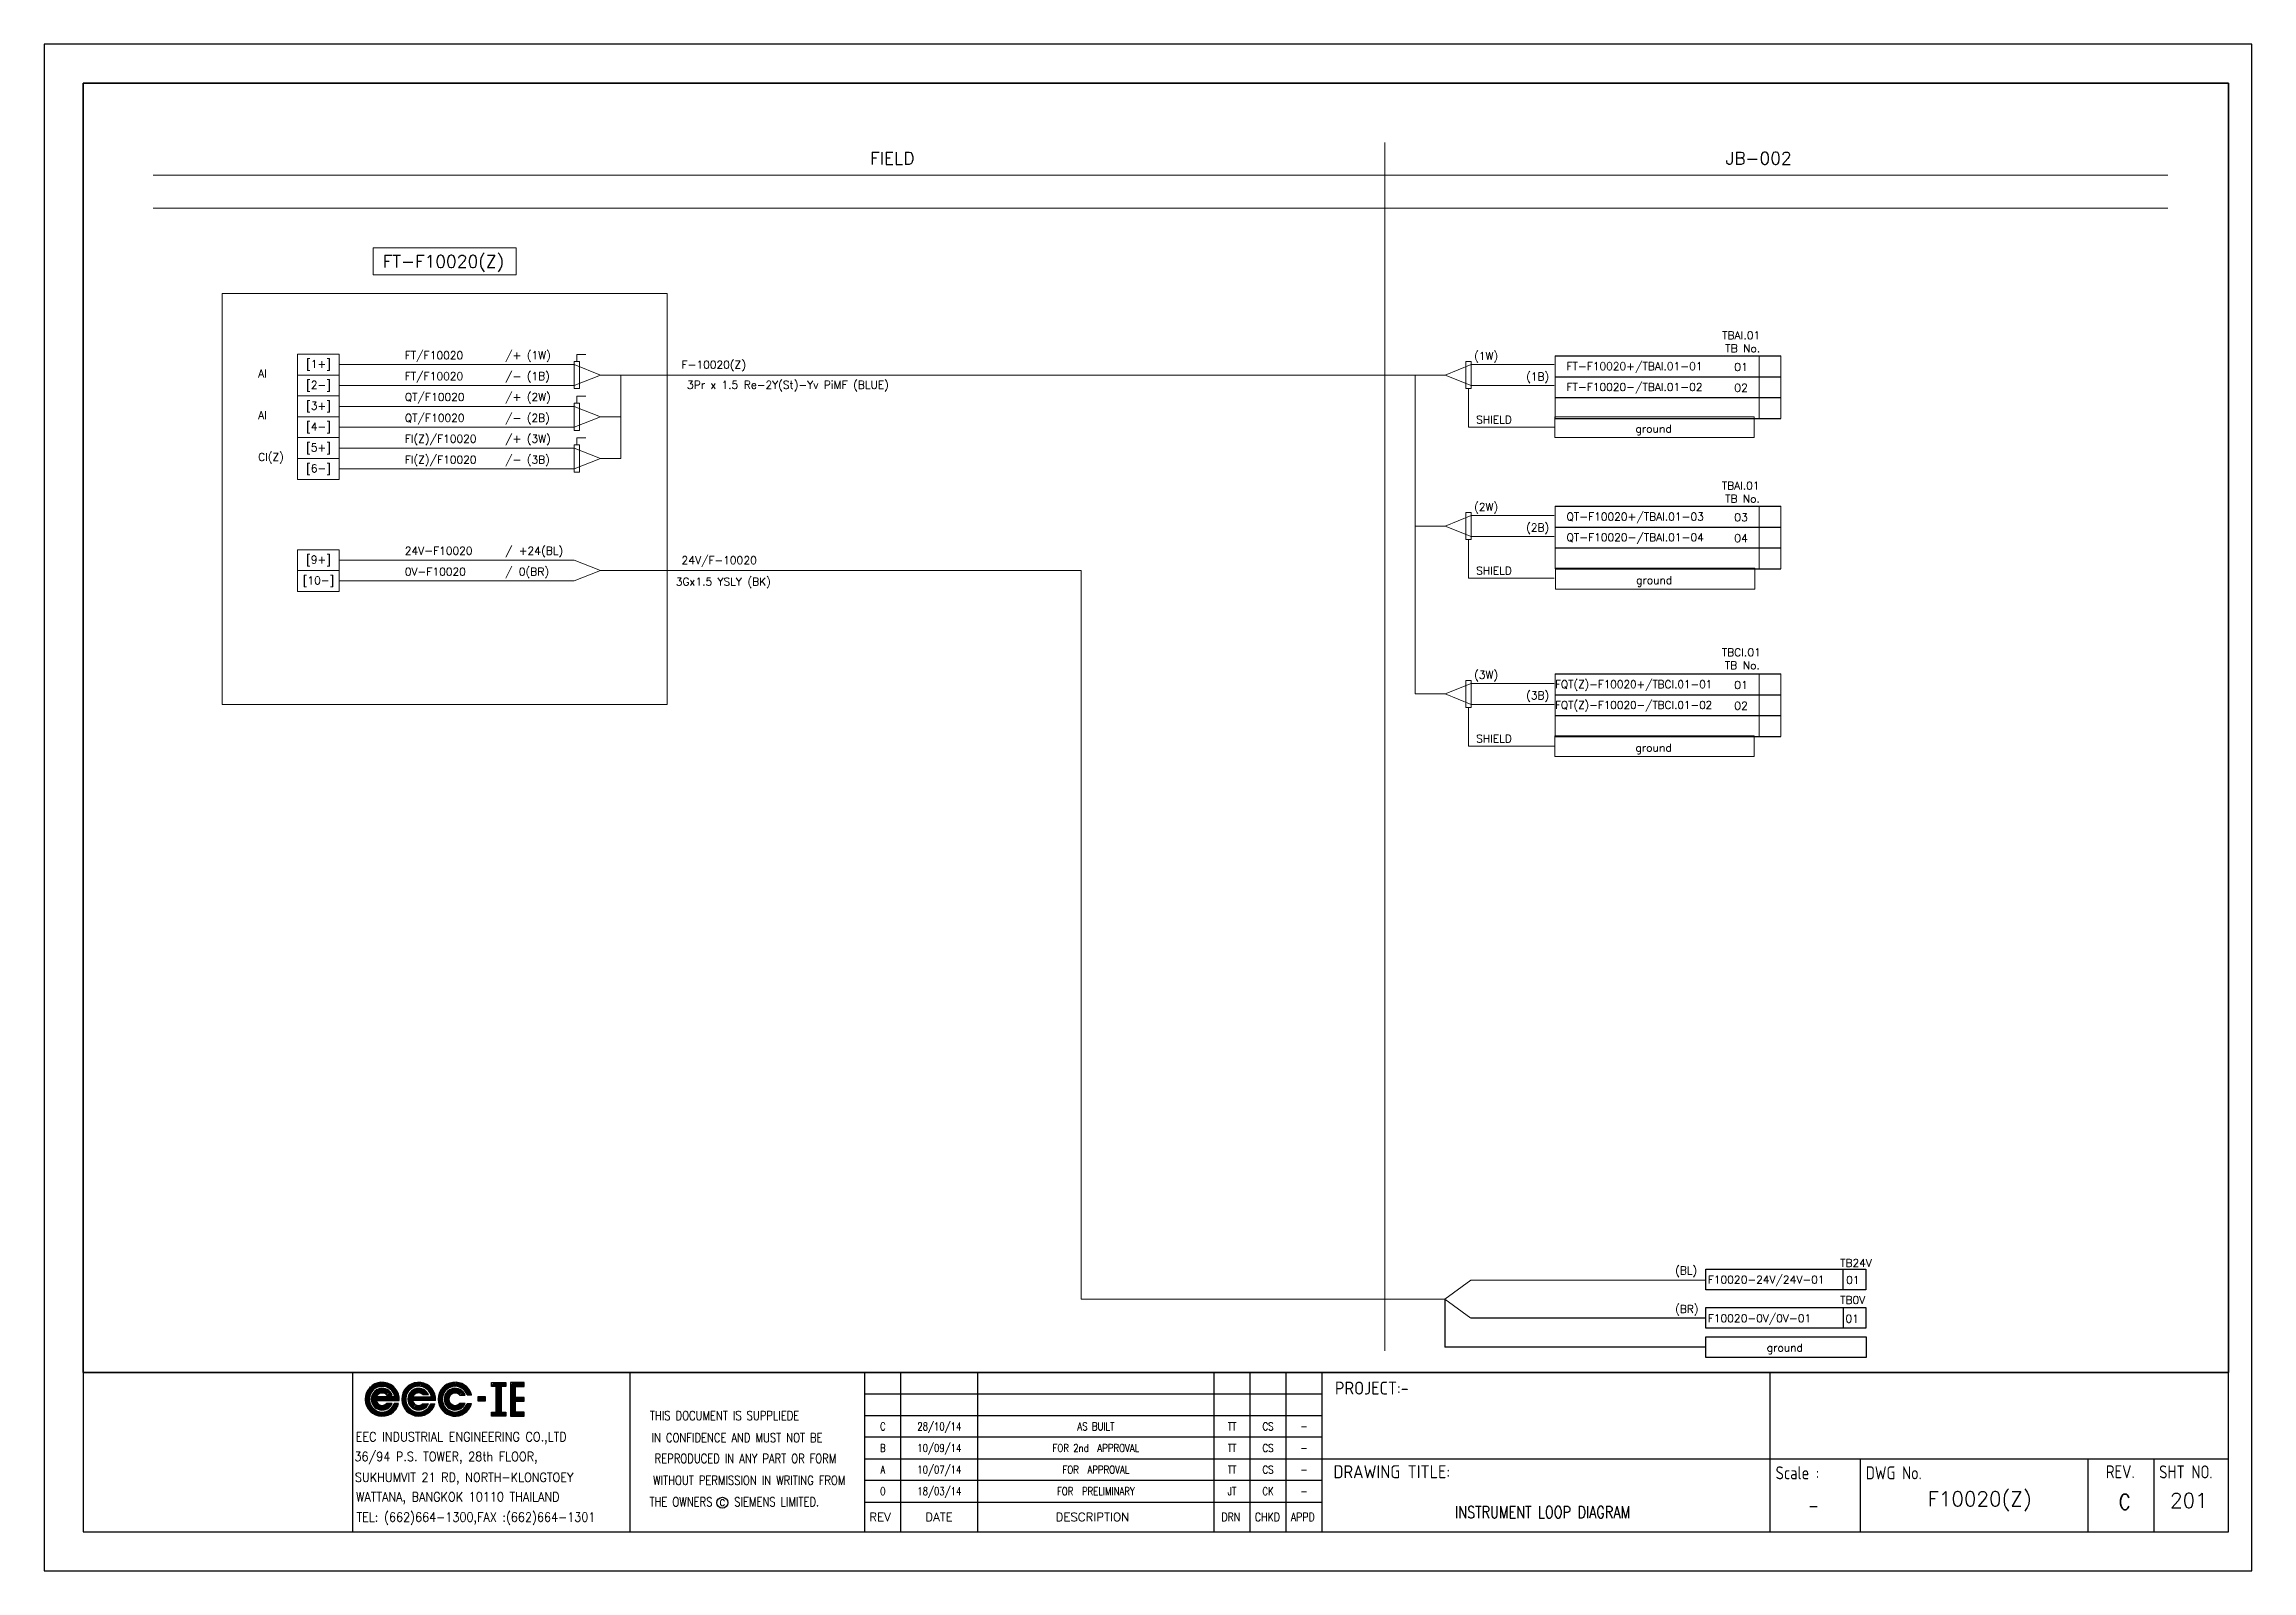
# Model space of a CAD drawing. Header units: millimetres. Extents: x -14942 to 24072, y -50285 to 2207.
# Drawn here: x 531.7 to 954.7, y -3573.9 to -3281.4 of the extents above; entities that cross this region are included whole.
import ezdxf
from ezdxf.enums import TextEntityAlignment as Align

# ---------------------------------------------------------------- set-up
doc = ezdxf.new("R2010")
doc.units = ezdxf.units.MM
doc.header["$MEASUREMENT"] = 0
doc.layers.get('0').update_dxf_attribs({"linetype": 'CONTINUOUS'})
for name, color, linetype in [('52049_PAPER A4$0$Frame_A1', 253, 'CONTINUOUS'), ('BORDER', 3, 'CONTINUOUS'), ('INSTRU', 4, 'CONTINUOUS'), ('INSTRUMENT', 1, 'CONTINUOUS'), ('LINE', 3, 'CONTINUOUS'), ('TEXT', 2, 'CONTINUOUS')]:
    doc.layers.add(name, color=color, linetype=linetype)
doc.styles.add('52049_PAPER A4$0$ISO Proportional', font='isocp.shx')
doc.styles.add('52049_PAPER A4$0$ROMANS', font='isocp.shx')
doc.styles.add('52049_PAPER A4$0$Romans-title', font='romans.shx')
doc.styles.add('ROMANS', font='romans')

# ---------------------------------------------------------------- blocks, each defined once
blk = doc.blocks.new('52049_PAPER A4$0$eec-ie')
at = {"layer": '52049_PAPER A4$0$Frame_A1', "color": 0, "lineweight": -3}
for p, q in [((0, 0), (0.87, 0.87)), ((0, -0.08), (0.3, 0.22)), ((0, -0.16), (0.26, 0.1)), ((0, -0.23), (0.24, 0)), ((0.01, 0.09), (0.78, 0.86)), ((0.04, 0.2), (0.68, 0.83)), ((0.09, 0.32), (0.55, 0.78)), ((0.26, 0.57), (0.3, 0.62)), ((0.34, -0.12), (1, 0.53)), ((0.35, -0.04), (0.92, 0.53)), ((0.35, -0.19), (1.07, 0.52)), ((0.36, 0.05), (0.82, 0.51)), ((0.37, -0.26), (0.66, 0.04)), ((0.39, -0.32), (0.74, 0.04)), ((0.4, 0.17), (0.7, 0.47)), ((0.41, -0.37), (0.82, 0.04)), ((1.69, 0.04), (0.64, 0.04)), ((0.65, 0.57), (0.96, 0.88)), ((0.68, -0.17), (0.9, 0.04)), ((0.76, -0.17), (0.98, 0.04)), ((0.77, 0.62), (1.03, 0.88)), ((0.84, -0.17), (1.05, 0.04)), ((0.87, 0.64), (1.1, 0.87)), ((0.87, 0.25), (1.13, 0.51)), ((0.92, -0.17), (1.13, 0.04)), ((0.95, 0.64), (1.17, 0.86)), ((0.96, 0.26), (1.19, 0.49)), ((1, -0.17), (1.21, 0.04)), ((1.03, 0.64), (1.23, 0.84)), ((1.03, 0.25), (1.24, 0.46)), ((1.07, -0.17), (1.29, 0.04)), ((1.09, 0.24), (1.29, 0.44)), ((1.1, 0.63), (1.29, 0.82)), ((1.15, 0.21), (1.34, 0.4)), ((1.15, -0.17), (1.37, 0.04)), ((1.16, 0.62), (1.35, 0.8)), ((1.19, 0.18), (1.38, 0.37)), ((1.22, 0.6), (1.4, 0.78)), ((1.22, 0.15), (1.54, 0.15)), ((1.23, -0.17), (1.44, 0.04)), ((1.25, 0.15), (1.42, 0.33)), ((1.28, 0.57), (1.45, 0.75)), ((1.31, -0.17), (1.52, 0.04)), ((1.32, 0.15), (1.46, 0.29)), ((1.33, 0.55), (1.5, 0.72)), ((1.38, 0.52), (1.54, 0.69)), ((1.39, -0.17), (1.6, 0.04)), ((1.4, 0.15), (1.49, 0.24)), ((1.42, 0.49), (1.59, 0.65)), ((1.46, 0.45), (1.63, 0.62)), ((1.46, -0.17), (1.68, 0.04)), ((1.48, 0.15), (1.52, 0.19)), ((1.5, 0.41), (1.67, 0.58)), ((1.54, 0.37), (1.71, 0.54)), ((1.54, -0.17), (1.9, 0.18)), ((1.57, 0.33), (1.74, 0.49)), ((1.6, 0.28), (1.77, 0.45)), ((1.62, -0.17), (1.91, 0.12)), ((1.63, 0.23), (1.8, 0.4)), ((1.65, 0.17), (1.83, 0.35)), ((1.67, 0.11), (1.86, 0.3)), ((1.69, 0.05), (1.88, 0.24)), ((1.7, -0.17), (1.93, 0.06)), ((2.09, -0.09), (2.37, 0.19)), ((2.1, -0.01), (2.51, 0.41)), ((2.1, -0.17), (2.34, 0.08)), ((2.11, 0.08), (2.88, 0.86)), ((2.13, 0.18), (2.78, 0.83)), ((2.18, 0.31), (2.65, 0.78)), ((2.31, 0.52), (2.45, 0.65)), ((2.44, -0.05), (3.02, 0.52)), ((2.44, -0.13), (3.1, 0.52)), ((2.45, -0.2), (2.78, 0.13)), ((2.46, 0.04), (2.93, 0.51)), ((2.46, -0.26), (2.76, 0.04)), ((2.48, -0.32), (2.84, 0.04)), ((2.49, 0.15), (2.81, 0.47)), ((2.56, 0.45), (2.97, 0.87)), ((2.72, -0.17), (2.92, 0.04)), ((2.73, 0.04), (3.79, 0.04)), ((2.77, 0.59), (3.06, 0.87)), ((2.79, -0.17), (3, 0.04)), ((2.84, 0.19), (3.17, 0.51)), ((2.87, -0.17), (3.08, 0.04)), ((2.89, 0.63), (3.13, 0.87)), ((2.95, -0.17), (3.15, 0.04)), ((2.98, 0.64), (3.2, 0.86)), ((2.98, 0.26), (3.23, 0.5)), ((3.03, -0.17), (3.23, 0.04)), ((3.06, 0.65), (3.27, 0.85)), ((3.07, 0.26), (3.29, 0.48)), ((3.11, -0.17), (3.31, 0.04)), ((3.14, 0.64), (3.33, 0.83)), ((3.14, 0.25), (3.34, 0.46)), ((3.18, -0.17), (3.39, 0.04)), ((3.2, 0.24), (3.39, 0.43)), ((3.21, 0.63), (3.39, 0.81)), ((3.25, 0.21), (3.44, 0.4)), ((3.26, -0.17), (3.47, 0.04)), ((3.27, 0.62), (3.44, 0.79)), ((3.29, 0.18), (3.48, 0.36)), ((3.62, 0.16), (3.31, 0.16)), ((3.33, 0.6), (3.5, 0.77)), ((3.34, -0.17), (3.54, 0.04)), ((3.36, 0.16), (3.52, 0.32)), ((3.38, 0.57), (3.55, 0.74)), ((3.42, -0.17), (3.62, 0.04)), ((3.43, 0.55), (3.59, 0.71)), ((3.43, 0.16), (3.55, 0.28)), ((3.48, 0.52), (3.64, 0.68)), ((3.5, -0.17), (3.7, 0.04)), ((3.51, 0.16), (3.58, 0.23)), ((3.52, 0.48), (3.68, 0.64)), ((3.57, 0.45), (3.72, 0.61)), ((3.57, -0.17), (3.78, 0.04)), ((3.59, 0.16), (3.61, 0.18)), ((3.6, 0.41), (3.76, 0.57)), ((3.64, 0.37), (3.8, 0.53)), ((3.65, -0.17), (3.99, 0.17)), ((3.67, 0.32), (3.83, 0.48)), ((3.7, 0.27), (3.87, 0.44)), ((3.73, 0.22), (3.9, 0.39)), ((3.73, -0.17), (4, 0.11)), ((3.75, 0.17), (3.92, 0.34)), ((3.77, 0.11), (3.95, 0.28)), ((3.79, 0.05), (3.97, 0.23)), ((3.81, -0.17), (4.02, 0.04)), ((4.18, -0.03), (4.57, 0.36)), ((4.18, -0.11), (4.47, 0.18)), ((4.18, -0.18), (4.43, 0.07)), ((4.19, 0.06), (5, 0.86)), ((4.21, 0.16), (4.9, 0.84)), ((4.25, 0.28), (4.78, 0.8)), ((4.34, 0.45), (4.61, 0.71)), ((4.53, -0.15), (5.2, 0.53)), ((4.53, -0.07), (5.13, 0.53)), ((4.54, 0.02), (5.04, 0.52)), ((4.54, -0.22), (4.86, 0.1)), ((4.57, 0.12), (4.93, 0.49)), ((4.69, 0.48), (5.08, 0.87)), ((4.69, 0.32), (4.73, 0.37)), ((4.88, 0.59), (5.16, 0.88)), ((4.96, 0.2), (5.27, 0.52)), ((4.99, 0.63), (5.24, 0.87)), ((5.08, 0.64), (5.31, 0.86)), ((5.09, 0.25), (5.33, 0.5)), ((5.16, 0.64), (5.37, 0.85)), ((5.17, 0.26), (5.39, 0.48)), ((5.24, 0.64), (5.43, 0.83)), ((5.24, 0.25), (5.44, 0.46)), ((5.3, 0.63), (5.49, 0.82)), ((5.3, 0.23), (5.49, 0.43)), ((5.35, 0.2), (5.54, 0.39)), ((5.37, 0.61), (5.55, 0.79)), ((5.39, 0.17), (5.58, 0.36)), ((5.4, 0.15), (5.72, 0.15)), ((5.42, 0.59), (5.6, 0.77)), ((5.46, 0.15), (5.62, 0.32)), ((5.48, 0.57), (5.65, 0.74)), ((5.53, 0.54), (5.7, 0.71)), ((5.53, 0.15), (5.65, 0.27)), ((5.58, 0.51), (5.74, 0.68)), ((5.61, 0.15), (5.68, 0.23)), ((5.62, 0.47), (5.79, 0.64)), ((5.66, 0.44), (5.83, 0.6)), ((5.69, 0.15), (5.71, 0.18)), ((5.7, 0.4), (5.87, 0.56)), ((5.73, 0.36), (5.9, 0.52)), ((5.77, 0.31), (5.94, 0.48)), ((5.8, 0.26), (5.97, 0.43)), ((5.82, 0.21), (6, 0.38)), ((5.85, 0.15), (6.02, 0.33)), ((6.09, 0.15), (5.85, 0.15)), ((5.92, 0.15), (6.05, 0.28)), ((6, 0.15), (6.07, 0.22)), ((6.08, 0.15), (6.09, 0.16)), ((6.9, 0.04), (6.46, 0.04)), ((6.46, 0.04), (6.46, -0.18)), ((6.46, -0.01), (6.51, 0.04)), ((6.46, -0.09), (6.59, 0.04)), ((6.46, -0.17), (6.66, 0.04)), ((6.52, -0.18), (6.74, 0.04)), ((6.6, -0.18), (6.82, 0.04)), ((6.68, -0.18), (6.9, 0.04)), ((6.9, -0.18), (6.9, 0.04)), ((7.23, 0.68), (7.41, 0.86)), ((7.27, 0.64), (7.49, 0.86)), ((7.35, 0.64), (7.57, 0.86)), ((7.43, 0.64), (7.65, 0.86)), ((7.5, 0.64), (7.72, 0.86)), ((7.51, 0.57), (7.8, 0.86)), ((7.51, 0.49), (7.88, 0.86)), ((7.51, 0.41), (7.96, 0.86)), ((7.51, 0.34), (7.78, 0.61)), ((7.51, 0.26), (7.78, 0.53)), ((7.51, 0.18), (7.78, 0.45)), ((7.51, 0.1), (7.78, 0.38)), ((7.51, 0.02), (7.78, 0.3)), ((7.51, -0.05), (7.78, 0.22)), ((7.51, -0.13), (7.78, 0.14)), ((7.51, -0.21), (7.78, 0.07)), ((7.82, 0.64), (8.04, 0.86)), ((7.89, 0.64), (8.06, 0.81)), ((7.97, 0.64), (8.06, 0.73)), ((8.05, 0.64), (8.06, 0.65)), ((8.33, 0.46), (8.74, 0.86)), ((8.33, 0.54), (8.66, 0.86)), ((8.33, 0.38), (8.82, 0.86)), ((8.33, 0.69), (8.5, 0.86)), ((8.33, 0.62), (8.58, 0.86)), ((8.33, 0.3), (8.61, 0.58)), ((8.33, 0.23), (8.61, 0.5)), ((8.33, 0.15), (8.61, 0.42)), ((8.33, 0.07), (8.61, 0.35)), ((8.33, -0.01), (8.61, 0.27)), ((8.33, -0.09), (8.61, 0.19)), ((8.33, -0.16), (8.61, 0.11)), ((8.33, -0.24), (8.61, 0.03)), ((8.33, -0.4), (8.74, 0.01)), ((8.33, -0.32), (8.66, 0.01)), ((8.33, -0.48), (8.82, 0.01)), ((8.67, 0.64), (8.89, 0.86)), ((8.68, -0.21), (8.9, 0.01)), ((8.75, 0.64), (8.97, 0.86)), ((8.75, -0.21), (8.97, 0.01)), ((8.83, 0.64), (9.05, 0.86)), ((8.83, -0.21), (9.05, 0.01)), ((8.91, 0.64), (9.11, 0.84)), ((8.99, 0.64), (9.11, 0.76)), ((9.06, 0.64), (9.11, 0.69)), ((0.02, -0.3), (0.23, -0.08)), ((0.03, -0.36), (0.23, -0.16)), ((0.05, -0.42), (0.24, -0.23)), ((0.07, -0.47), (0.26, -0.29)), ((0.1, -0.53), (0.27, -0.35)), ((0.12, -0.58), (0.3, -0.4)), ((0.15, -0.63), (0.32, -0.46)), ((0.19, -0.67), (0.35, -0.5)), ((0.22, -0.72), (0.39, -0.55)), ((0.26, -0.76), (0.42, -0.59)), ((0.3, -0.8), (0.46, -0.63)), ((0.34, -0.83), (0.5, -0.67)), ((0.38, -0.87), (0.55, -0.7)), ((0.42, -0.9), (0.59, -0.73)), ((0.44, -0.42), (0.64, -0.22)), ((0.47, -0.47), (0.66, -0.27)), ((0.47, -0.93), (0.65, -0.76)), ((0.5, -0.51), (0.69, -0.32)), ((0.52, -0.96), (0.7, -0.78)), ((0.54, -0.55), (0.73, -0.36)), ((0.58, -0.59), (0.78, -0.39)), ((0.58, -0.98), (0.76, -0.8)), ((0.62, -0.17), (1.94, -0.17)), ((0.63, -0.62), (0.83, -0.42)), ((0.63, -1.01), (0.82, -0.82)), ((0.68, -0.65), (0.89, -0.44)), ((0.69, -1.03), (0.89, -0.83)), ((0.73, -0.67), (0.96, -0.45)), ((0.75, -1.04), (0.96, -0.83)), ((0.79, -0.69), (1.04, -0.44)), ((0.82, -1.05), (1.04, -0.83)), ((0.85, -0.71), (1.19, -0.37)), ((0.89, -1.06), (1.14, -0.81)), ((0.92, -0.72), (1.29, -0.34)), ((0.96, -1.07), (1.25, -0.77)), ((1, -0.72), (1.37, -0.34)), ((1.04, -1.06), (1.76, -0.34)), ((1.09, -0.71), (1.45, -0.34)), ((1.13, -1.05), (1.84, -0.34)), ((1.2, -0.67), (1.53, -0.34)), ((1.54, -0.34), (1.22, -0.34)), ((1.23, -1.03), (1.9, -0.36)), ((1.35, -0.99), (1.86, -0.48)), ((1.53, -0.88), (1.76, -0.66)), ((1.65, -0.38), (1.68, -0.34)), ((1.91, -0.34), (1.66, -0.34)), ((1.78, -0.17), (1.94, -0.01)), ((1.85, -0.17), (1.94, -0.09)), ((1.93, -0.17), (1.94, -0.17)), ((2.1, -0.24), (2.32, -0.02)), ((2.11, -0.3), (2.32, -0.1)), ((2.13, -0.36), (2.32, -0.17)), ((2.15, -0.42), (2.33, -0.24)), ((2.17, -0.48), (2.35, -0.3)), ((2.2, -0.53), (2.37, -0.36)), ((2.22, -0.58), (2.39, -0.42)), ((2.25, -0.63), (2.42, -0.47)), ((2.29, -0.68), (2.45, -0.51)), ((2.32, -0.72), (2.48, -0.56)), ((2.36, -0.76), (2.52, -0.6)), ((2.4, -0.8), (2.56, -0.64)), ((2.44, -0.84), (2.6, -0.68)), ((2.48, -0.87), (2.64, -0.71)), ((2.51, -0.38), (2.71, -0.17)), ((2.53, -0.9), (2.69, -0.74)), ((2.54, -0.43), (2.73, -0.23)), ((2.57, -0.47), (2.76, -0.28)), ((2.58, -0.93), (2.74, -0.77)), ((2.6, -0.51), (2.79, -0.33)), ((2.63, -0.96), (2.8, -0.79)), ((2.64, -0.55), (2.83, -0.37)), ((2.68, -0.98), (2.86, -0.81)), ((2.69, -0.59), (2.87, -0.4)), ((4.02, -0.17), (2.71, -0.17)), ((2.73, -0.62), (2.93, -0.43)), ((2.74, -1.01), (2.92, -0.82)), ((2.78, -0.65), (2.99, -0.44)), ((2.8, -1.02), (2.99, -0.83)), ((2.84, -0.67), (3.06, -0.45)), ((2.86, -1.04), (3.06, -0.84)), ((2.9, -0.69), (3.14, -0.44)), ((2.92, -1.05), (3.14, -0.83)), ((2.96, -0.7), (3.32, -0.35)), ((2.99, -1.06), (3.24, -0.81)), ((3.03, -0.71), (3.39, -0.35)), ((3.07, -1.06), (3.36, -0.77)), ((3.11, -0.71), (3.47, -0.35)), ((3.15, -1.06), (3.86, -0.35)), ((3.2, -0.7), (3.55, -0.35)), ((3.24, -1.04), (3.94, -0.35)), ((3.31, -0.35), (3.62, -0.35)), ((3.32, -0.65), (3.62, -0.36)), ((3.35, -1.02), (3.98, -0.38)), ((3.48, -0.97), (3.93, -0.51)), ((3.74, -0.39), (3.78, -0.35)), ((3.76, -0.35), (3.99, -0.35)), ((3.89, -0.17), (4.02, -0.03)), ((3.96, -0.17), (4.03, -0.11)), ((4.19, -0.25), (4.42, -0.03)), ((4.21, -0.32), (4.41, -0.11)), ((4.22, -0.38), (4.42, -0.18)), ((4.24, -0.44), (4.43, -0.25)), ((4.26, -0.49), (4.45, -0.31)), ((4.29, -0.54), (4.47, -0.37)), ((4.32, -0.59), (4.49, -0.42)), ((4.35, -0.64), (4.52, -0.47)), ((4.38, -0.69), (4.55, -0.52)), ((4.42, -0.73), (4.58, -0.56)), ((4.45, -0.77), (4.62, -0.6)), ((4.49, -0.81), (4.66, -0.64)), ((4.53, -0.84), (4.7, -0.68)), ((4.56, -0.28), (4.8, -0.03)), ((4.58, -0.33), (4.8, -0.11)), ((4.58, -0.88), (4.75, -0.71)), ((4.6, -0.39), (4.81, -0.18)), ((4.62, -0.91), (4.8, -0.74)), ((4.63, -0.44), (4.83, -0.24)), ((4.66, -0.48), (4.86, -0.29)), ((4.67, -0.94), (4.85, -0.77)), ((4.7, -0.52), (4.89, -0.33)), ((4.72, -0.97), (4.9, -0.79)), ((4.74, -0.56), (4.93, -0.37)), ((4.78, -0.6), (4.98, -0.4)), ((4.78, -0.99), (4.96, -0.81)), ((4.83, -0.63), (5.03, -0.43)), ((4.83, -1.01), (5.03, -0.82)), ((4.88, -0.66), (5.09, -0.44)), ((4.89, -1.03), (5.1, -0.83)), ((4.93, -0.68), (5.17, -0.45)), ((4.96, -1.05), (5.17, -0.83)), ((4.99, -0.7), (5.26, -0.43)), ((5.02, -1.06), (5.26, -0.82)), ((5.06, -0.71), (5.43, -0.34)), ((5.09, -1.06), (5.36, -0.8)), ((5.13, -0.72), (5.5, -0.34)), ((5.17, -1.07), (5.49, -0.75)), ((5.21, -0.71), (5.58, -0.34)), ((5.25, -1.06), (5.97, -0.34)), ((5.3, -0.7), (5.66, -0.34)), ((5.35, -1.05), (6.05, -0.34)), ((5.72, -0.34), (5.4, -0.34)), ((5.43, -0.65), (5.71, -0.37)), ((5.45, -1.02), (6.07, -0.4)), ((5.58, -0.96), (6.02, -0.53)), ((5.81, -0.43), (5.89, -0.34)), ((5.85, -0.34), (6.09, -0.34)), ((6.46, -0.18), (6.9, -0.18)), ((6.75, -0.18), (6.9, -0.04)), ((6.83, -0.18), (6.9, -0.12)), ((7.23, -0.95), (7.34, -0.84)), ((7.23, -0.88), (7.26, -0.84)), ((7.23, -1.03), (7.42, -0.84)), ((7.28, -1.07), (7.5, -0.84)), ((7.35, -1.07), (7.78, -0.64)), ((7.43, -1.07), (7.78, -0.71)), ((7.51, -0.29), (7.78, -0.01)), ((7.51, -0.37), (7.78, -0.09)), ((7.51, -0.44), (7.78, -0.17)), ((7.51, -0.52), (7.78, -0.25)), ((7.51, -0.6), (7.78, -0.32)), ((7.51, -0.68), (7.78, -0.4)), ((7.51, -0.76), (7.78, -0.48)), ((7.51, -0.83), (7.78, -0.56)), ((7.51, -1.07), (7.78, -0.79)), ((7.59, -1.07), (7.81, -0.84)), ((7.67, -1.07), (7.89, -0.84)), ((7.74, -1.07), (7.96, -0.84)), ((7.82, -1.07), (8.04, -0.84)), ((7.9, -1.07), (8.06, -0.91)), ((7.98, -1.07), (8.06, -0.98)), ((8.06, -1.07), (8.06, -1.06)), ((8.33, -0.55), (8.61, -0.28)), ((8.33, -0.63), (8.61, -0.36)), ((8.33, -0.71), (8.61, -0.43)), ((8.33, -0.79), (8.61, -0.51)), ((8.33, -0.86), (8.61, -0.59)), ((8.33, -0.94), (8.61, -0.67)), ((8.33, -1.02), (8.61, -0.75)), ((8.37, -1.07), (8.61, -0.82)), ((8.45, -1.07), (8.67, -0.84)), ((8.52, -1.07), (8.74, -0.84)), ((8.6, -1.07), (8.82, -0.84)), ((8.68, -1.07), (8.9, -0.84)), ((8.76, -1.07), (8.98, -0.84)), ((8.84, -1.07), (9.06, -0.84)), ((8.91, -0.21), (9.11, -0.02)), ((8.91, -1.07), (9.11, -0.87)), ((8.99, -0.21), (9.11, -0.09)), ((8.99, -1.07), (9.11, -0.95)), ((9.07, -0.21), (9.11, -0.17)), ((9.07, -1.07), (9.11, -1.03))]:
    blk.add_line(p, q, dxfattribs=at)
for points in [[(7.23, 0.86), (8.06, 0.86), (8.06, 0.64), (7.78, 0.64), (7.78, -0.84), (8.06, -0.84), (8.06, -1.07), (7.23, -1.07), (7.23, -0.84), (7.51, -0.84), (7.51, 0.64), (7.23, 0.64)], [(8.61, 0.01), (8.61, 0.64), (9.11, 0.64), (9.11, 0.86), (8.33, 0.86), (8.33, -1.07), (9.11, -1.07), (9.11, -0.84), (8.61, -0.84), (8.61, -0.21), (9.11, -0.21), (9.11, 0.01)]]:
    blk.add_lwpolyline(points, close=True, dxfattribs=at)
for centre, radius, start, end in [((0.97, -0.09), 0.972, 355.3439, 345.1466), ((0.97, -0.09), 0.737, 10.5243, 340.256), ((0.97, -0.09), 0.623, 23.5697, 336.4303), ((0.97, -0.09), 0.354, 44.7876, 157.6107), ((3.06, -0.09), 0.967, 355.6074, 344.7747), ((3.06, -0.09), 0.742, 10.0766, 339.9937), ((3.06, -0.09), 0.618, 24.2545, 335.7455), ((3.06, -0.09), 0.358, 45.1096, 158.7579), ((5.15, -0.09), 0.972, 14.8534, 345.1466), ((5.15, -0.09), 0.737, 19.744, 340.256), ((5.15, -0.09), 0.623, 23.5697, 336.4303), ((5.15, -0.09), 0.354, 44.7876, 315.2124), ((0.97, -0.09), 0.354, 192.8901, 315.2124), ((3.06, -0.09), 0.358, 191.9242, 314.8904)]:
    blk.add_arc(centre, radius, start, end, dxfattribs=at)
blk = doc.blocks.new('52049_PAPER A4$0$eec logo')
at = {"color": 7, "xscale": 2.786697286423482, "yscale": 2.786697286423482, "zscale": 2.786697286423482}
blk.add_blockref('52049_PAPER A4$0$eec-ie', (50.01, 25.95), dxfattribs=at)
blk = doc.blocks.new('A$C089E5181')
at = {"color": 3}
for p, q in [((-415.5, 38.01), (-4.5, 38.01)), ((-363.94, 38.01), (-363.94, 7.5)), ((-310.77, 38.01), (-310.77, 7.5)), ((-265.75, 7.5), (-265.75, 38.01)), ((-258.85, 7.5), (-258.85, 38.01)), ((-244.11, 7.5), (-244.11, 38.01)), ((-198.84, 7.5), (-198.84, 38.01)), ((-191.95, 7.5), (-191.95, 38.01)), ((-185.05, 7.5), (-185.05, 38.01)), ((-178.16, 38.01), (-178.16, 7.5)), ((-92.38, 38.01), (-92.38, 7.5)), ((-178.16, 21.46), (-4.5, 21.46)), ((-75.06, 21.46), (-75.06, 7.5)), ((-31.4, 21.46), (-31.4, 7.5)), ((-18.75, 21.46), (-18.75, 7.5)), ((-265.75, 13.19), (-178.16, 13.19))]:
    blk.add_line(p, q, dxfattribs=at)
at = {"color": 1}
for p, q in [((-178.16, 33.87), (-265.75, 33.87)), ((-265.75, 29.74), (-178.16, 29.74)), ((-178.16, 25.6), (-265.75, 25.6)), ((-265.75, 21.46), (-178.16, 21.46)), ((-178.16, 17.33), (-265.75, 17.33))]:
    blk.add_line(p, q, dxfattribs=at)
at = {"color": 7}
for p, q in [((-4.5, 38.01), (-96.38, 38.01)), ((-92.38, 38.01), (-92.38, 19.85))]:
    blk.add_line(p, q, dxfattribs=at)
blk.add_lwpolyline([(0, 0), (0, 292.5), (-423, 292.5), (-423, 0)], close=True, dxfattribs=at)
blk.add_lwpolyline([(-415.5, 285), (-4.5, 285), (-4.5, 38.01), (-415.5, 38.01)], close=True)
at = {"color": 3}
blk.add_lwpolyline([(-4.5, 7.5), (-4.5, 285), (-415.5, 285), (-415.5, 7.5)], close=True, dxfattribs=at)
at = {"color": 2}
blk.add_circle((-293.05, 13.05), 1.05, dxfattribs=at)
at = {"color": 3, "xscale": 1.200000000000001, "yscale": 1.200000000000001, "zscale": 1.200000000000001}
blk.add_blockref('52049_PAPER A4$0$eec logo', (-421.49, 2.05), dxfattribs=at)
at = {"color": 2, "style": '52049_PAPER A4$0$ISO Proportional'}
for s, height, p in [('PROJECT:-', 2.482, (-168.61, 35.02)), ('DRAWING TITLE:', 2.4821, (-164.78, 18.99))]:
    blk.add_text(s, height=height, dxfattribs=at).set_placement(p, align=Align.MIDDLE_CENTER)
at = {"color": 2, "style": '52049_PAPER A4$0$Romans-title', "width": 0.8}
for s, p in [('THIS DOCUMENT IS SUPPLIEDE', (-292.63, 29.75)), ('IN CONFIDENCE AND MUST NOT BE', (-290.24, 25.51)), (' REPRODUCED IN ANY PART OR FORM', (-289.1, 21.53)), (' WITHOUT PERMISSION IN WRITING FROM ', (-287.9, 17.35)), ('THE OWNERS   SIEMENS LIMITED. ', (-290.28, 13.22))]:
    blk.add_text(s, height=1.75, dxfattribs=at).set_placement(p, align=Align.MIDDLE)
at = {"color": 2, "style": '52049_PAPER A4$0$Romans-title'}
for s, height, width, p in [('EEC INDUSTRIAL ENGINEERING CO.,LTD', 1.75, 0.9, (-363.31, 24.81)), ('36/94 P.S. TOWER, 28th FLOOR,', 1.75, 0.9, (-363.55, 21.03, -1.75)), ('SUKHUMVIT 21 RD, NORTH-KLONGTOEY', 1.75, 0.9, (-363.45, 17.05, -1.75)), ('WATTANA, BANGKOK 10110 THAILAND ', 1.75, 0.9, (-363.25, 13.31, -1.75)), ('TEL: (662)664-1300,FAX :(662)664-1301', 1.75, 0.9, (-363.14, 9.42, -1.75)), ('DRN', 1.655, 0.8, (-197.44, 9.49)), ('CHKD', 1.655, 0.8, (-191.03, 9.49)), ('APPD', 1.655, 0.8, (-184.14, 9.49))]:
    blk.add_text(s, height=height, dxfattribs=dict(at, width=width)).set_placement(p)
at = {"color": 2}
for s, height, style, width, p in [('C', 1.5, '52049_PAPER A4$0$Romans-title', 0.8, (-262.3, 27.67)), ('28/10/14', 1.5, '52049_PAPER A4$0$Romans-title', 0.8, (-251.48, 27.67)), ('AS BUILT', 1.5, '52049_PAPER A4$0$Romans-title', 0.8, (-221.48, 27.67)), ('TT', 1.5, '52049_PAPER A4$0$Romans-title', 0.8, (-195.39, 27.67)), ('CS', 1.5, '52049_PAPER A4$0$Romans-title', 0.8, (-188.5, 27.67)), ('-', 1.5, '52049_PAPER A4$0$Romans-title', 0.8, (-181.6, 27.67)), ('B', 1.5, '52049_PAPER A4$0$Romans-title', 0.8, (-262.3, 23.53)), ('10/09/14', 1.5, '52049_PAPER A4$0$Romans-title', 0.8, (-251.48, 23.53)), ('FOR 2nd  APPROVAL', 1.5, '52049_PAPER A4$0$Romans-title', 0.8, (-221.48, 23.53)), ('TT', 1.5, '52049_PAPER A4$0$Romans-title', 0.8, (-195.39, 23.53)), ('CS', 1.5, '52049_PAPER A4$0$Romans-title', 0.8, (-188.5, 23.53)), ('-', 1.5, '52049_PAPER A4$0$Romans-title', 0.8, (-181.6, 23.53)), ('A', 1.5, '52049_PAPER A4$0$Romans-title', 0.8, (-262.3, 19.39)), ('10/07/14', 1.5, '52049_PAPER A4$0$Romans-title', 0.8, (-251.48, 19.39)), ('FOR  APPROVAL', 1.5, '52049_PAPER A4$0$Romans-title', 0.8, (-221.48, 19.39)), ('TT', 1.5, '52049_PAPER A4$0$Romans-title', 0.8, (-195.39, 19.39)), ('CS', 1.5, '52049_PAPER A4$0$Romans-title', 0.8, (-188.5, 19.39)), ('-', 1.5, '52049_PAPER A4$0$Romans-title', 0.8, (-181.6, 19.39)), ('Scale :', 2.482, '52049_PAPER A4$0$ROMANS', 0.9, (-87.06, 18.78)), ('DWG No.', 2.482, '52049_PAPER A4$0$ROMANS', 0.9, (-68.61, 18.78)), ('REV.', 2.482, '52049_PAPER A4$0$ROMANS', 0.9, (-25.21, 18.99)), ('SHT NO.', 2.482, '52049_PAPER A4$0$ROMANS', 0.9, (-12.64, 18.96)), ('0', 1.5, '52049_PAPER A4$0$Romans-title', 0.8, (-262.3, 15.26)), ('18/03/14', 1.5, '52049_PAPER A4$0$Romans-title', 0.8, (-251.48, 15.26)), ('FOR  PRELIMINARY', 1.5, '52049_PAPER A4$0$Romans-title', 0.8, (-221.48, 15.26)), ('JT', 1.5, '52049_PAPER A4$0$Romans-title', 0.8, (-195.39, 15.26)), ('CK', 1.5, '52049_PAPER A4$0$Romans-title', 0.8, (-188.5, 15.26)), ('-', 1.5, '52049_PAPER A4$0$Romans-title', 0.8, (-181.6, 15.26)), ('C', 3, '52049_PAPER A4$0$Romans-title', 0.8, (-24.36, 13.21)), ('-', 2.25, '52049_PAPER A4$0$Romans-title', 0.8, (-84, 12.48))]:
    blk.add_text(s, height=height, dxfattribs=dict(at, style=style, width=width)).set_placement(p, align=Align.MIDDLE_CENTER)
at = {"color": 2, "style": '52049_PAPER A4$0$Romans-title'}
blk.add_text('C', height=1.19, dxfattribs=at).set_placement((-293.05, 13.05), align=Align.MIDDLE)
for s, height, p in [('REV', 1.655, (-264.9, 9.49)), ('DATE', 1.655, (-254.17, 9.49)), ('DESCRIPTION', 1.6548, (-229.2, 9.49))]:
    blk.add_text(s, height=height, dxfattribs=at).set_placement(p)
at = {"layer": 'TEXT', "style": 'ROMANS', "width": 0.8}
blk.add_text('INSTRUMENT LOOP DIAGRAM ', height=2.25, dxfattribs=at).set_placement((-135.27, 11.24), align=Align.MIDDLE_CENTER)
blk = doc.blocks.new('Box')
at = {"layer": 'INSTRU', "color": 7, "lineweight": 13}
for p, q in [((660.48, -1853.29), (660.48, -1865.26)), ((699.59, -1853.29), (699.59, -1865.26)), ((703.72, -1853.29), (703.72, -1865.26))]:
    blk.add_line(p, q, dxfattribs=at)
at = {"layer": 'INSTRUMENT', "color": 7}
for p, q in [((660.48, -1853.29), (703.72, -1853.29)), ((660.48, -1857.28), (703.72, -1857.28)), ((660.48, -1861.27), (703.72, -1861.27)), ((660.48, -1865.26), (703.72, -1865.26))]:
    blk.add_line(p, q, dxfattribs=at)
blk = doc.blocks.new('AA')
at = {"layer": 'INSTRU', "color": 7, "lineweight": 13}
for p, q in [((660.4, -1836.06), (674.52, -1836.06)), ((660.4, -1836.06), (660.4, -1840.06)), ((667.71, -1836.06), (698.6, -1836.06)), ((698.6, -1836.06), (698.6, -1840.06)), ((660.41, -1840.06), (698.6, -1840.06))]:
    blk.add_line(p, q, dxfattribs=at)
at = {"layer": 'TEXT', "color": 7, "lineweight": 13, "style": 'ROMANS'}
blk.add_text('ground', height=1.5, dxfattribs=at).set_placement((675.86, -1839.1))
blk = doc.blocks.new('OO')
at = {"layer": 'INSTRUMENT', "color": 7}
blk.add_line((715.86, -2010.2), (715.86, -2014.19), dxfattribs=at)
blk.add_lwpolyline([(689.59, -2010.2), (720.26, -2010.2), (720.26, -2014.19), (689.59, -2014.19)], close=True, dxfattribs=at)
blk = doc.blocks.new('444')
at = {"layer": 'INSTRUMENT', "color": 7}
blk.add_lwpolyline([(850.71, -1511.74), (881.38, -1511.74), (881.38, -1515.73), (850.71, -1515.73)], close=True, dxfattribs=at)
at = {"layer": 'TEXT', "color": 7, "lineweight": 13, "style": 'ROMANS'}
blk.add_text('ground', height=1.5, dxfattribs=at).set_placement((862.34, -1514.57))

msp = doc.modelspace()

# ---------------------------------------------------------------- linework, layer by layer
at = {"layer": 'BORDER', "color": 7, "lineweight": 13, "ltscale": 2.5}
msp.add_line((788.55, -3300.25), (788.55, -3531.79), dxfattribs=at)
at = {"layer": 'BORDER', "color": 7, "lineweight": 13}
for p, q in [((552.52, -3306.55), (938.55, -3306.55)), ((552.52, -3312.85), (938.55, -3312.85))]:
    msp.add_line(p, q, dxfattribs=at)
at = {"layer": 'INSTRU', "color": 7, "lineweight": 13}
for p, q in [((580.22, -3340.81), (588.22, -3340.81)), ((580.22, -3340.81), (580.22, -3344.81)), ((588.22, -3340.81), (588.22, -3344.81)), ((580.22, -3344.81), (588.22, -3344.81)), ((580.22, -3344.81), (580.22, -3348.81)), ((588.22, -3344.81), (588.22, -3348.81)), ((580.22, -3348.81), (588.22, -3348.81)), ((580.22, -3348.81), (580.22, -3352.81)), ((580.22, -3348.81), (588.22, -3348.81)), ((588.22, -3348.81), (588.22, -3352.81)), ((580.22, -3352.81), (588.22, -3352.81)), ((580.22, -3352.81), (580.22, -3356.81)), ((588.22, -3352.81), (588.22, -3356.81)), ((580.22, -3356.81), (588.22, -3356.81)), ((580.22, -3356.81), (580.22, -3360.81)), ((580.22, -3356.81), (588.22, -3356.81)), ((580.22, -3356.81), (588.22, -3356.81)), ((588.22, -3356.81), (588.22, -3360.81)), ((580.22, -3360.81), (588.22, -3360.81)), ((580.22, -3360.81), (580.22, -3364.81)), ((588.22, -3360.81), (588.22, -3364.81)), ((580.22, -3364.81), (588.22, -3364.81)), ((580.22, -3378.27), (588.22, -3378.27)), ((580.22, -3378.27), (588.22, -3378.27)), ((580.22, -3378.27), (588.22, -3378.27)), ((580.22, -3378.27), (580.22, -3382.27)), ((588.22, -3378.27), (588.22, -3382.27)), ((580.22, -3382.27), (580.22, -3386.27)), ((580.22, -3382.27), (588.22, -3382.27)), ((588.22, -3382.27), (588.22, -3386.27)), ((580.22, -3386.27), (588.22, -3386.27))]:
    msp.add_line(p, q, dxfattribs=at)
at = {"layer": 'INSTRUMENT', "color": 7}
for p, q in [((800.01, -3521.86), (800.01, -3531.06)), ((850.07, -3525.49), (805.06, -3525.49)), ((850.07, -3531.06), (800.01, -3531.06))]:
    msp.add_line(p, q, dxfattribs=at)
at = {"layer": 'LINE', "color": 7, "lineweight": 13}
for p, q in [((594.7, -3320.41), (622.1, -3320.41)), ((594.7, -3320.41), (594.7, -3325.62)), ((622.1, -3320.41), (622.1, -3325.62)), ((594.7, -3325.62), (622.1, -3325.62)), ((633.74, -3340.87), (635.45, -3340.87)), ((588.22, -3342.81), (633.24, -3342.81)), ((633.24, -3342.21), (633.24, -3347.41)), ((633.24, -3342.21), (634.24, -3342.21)), ((638.24, -3344.81), (633.24, -3342.81)), ((633.24, -3346.81), (638.24, -3344.81)), ((634.24, -3342.21), (634.24, -3347.41)), ((638.24, -3344.81), (800.07, -3344.81)), ((642.14, -3352.81), (642.14, -3344.81)), ((794.36, -3405.92), (794.36, -3344.81)), ((800.07, -3344.81), (805.07, -3342.81)), ((800.07, -3344.81), (805.07, -3346.81)), ((805.07, -3342.21), (804.07, -3342.21)), ((804.07, -3342.21), (804.07, -3347.41)), ((805.07, -3342.21), (805.07, -3347.41)), ((821.01, -3342.81), (805.07, -3342.81)), ((588.22, -3346.81), (633.24, -3346.81)), ((633.24, -3347.41), (634.24, -3347.41)), ((633.74, -3348.87), (635.45, -3348.87)), ((805.07, -3347.41), (804.07, -3347.41)), ((804.57, -3347.41), (804.57, -3354.81)), ((821.01, -3346.81), (805.07, -3346.81)), ((588.22, -3350.81), (633.24, -3350.81)), ((633.24, -3350.21), (633.24, -3355.41)), ((633.24, -3350.21), (634.24, -3350.21)), ((638.24, -3352.81), (633.24, -3350.81)), ((633.24, -3354.81), (638.24, -3352.81)), ((634.24, -3350.21), (634.24, -3355.41)), ((638.24, -3352.81), (642.14, -3352.81)), ((642.14, -3360.81), (642.14, -3352.81)), ((588.22, -3354.81), (633.24, -3354.81)), ((633.24, -3355.41), (634.24, -3355.41)), ((633.24, -3358.21), (633.24, -3363.41)), ((633.24, -3358.21), (634.24, -3358.21)), ((633.74, -3356.87), (635.45, -3356.87)), ((634.24, -3358.21), (634.24, -3363.41)), ((821.01, -3354.81), (804.57, -3354.81)), ((588.22, -3358.81), (633.24, -3358.81)), ((588.22, -3362.81), (633.24, -3362.81)), ((638.24, -3360.81), (633.24, -3358.81)), ((633.24, -3362.81), (638.24, -3360.81)), ((638.24, -3360.81), (642.14, -3360.81)), ((633.24, -3363.41), (634.24, -3363.41)), ((805.07, -3371.14), (804.07, -3371.14)), ((804.07, -3371.14), (804.07, -3376.34)), ((805.07, -3371.14), (805.07, -3376.34)), ((800.07, -3373.74), (794.36, -3373.74)), ((800.07, -3373.74), (805.07, -3371.74)), ((800.07, -3373.74), (805.07, -3375.74)), ((821.01, -3371.74), (805.07, -3371.74)), ((805.07, -3376.34), (804.07, -3376.34)), ((804.57, -3376.34), (804.57, -3383.74)), ((821.01, -3375.74), (805.07, -3375.74)), ((588.22, -3380.27), (633.24, -3380.27)), ((638.24, -3382.27), (633.24, -3380.27)), ((633.24, -3384.27), (638.24, -3382.27)), ((638.24, -3382.27), (730.33, -3382.27)), ((821.01, -3383.74), (804.57, -3383.74)), ((588.22, -3384.27), (633.24, -3384.27)), ((800.07, -3405.92), (805.07, -3403.92)), ((804.07, -3403.32), (804.07, -3408.52)), ((805.07, -3403.32), (804.07, -3403.32)), ((805.07, -3403.32), (805.07, -3408.52)), ((821.01, -3403.92), (805.07, -3403.92)), ((794.36, -3405.92), (800.07, -3405.92)), ((800.07, -3405.92), (805.07, -3407.92)), ((805.07, -3408.52), (804.07, -3408.52)), ((804.57, -3408.52), (804.57, -3415.92)), ((821.01, -3407.92), (805.07, -3407.92)), ((821.01, -3415.92), (804.57, -3415.92)), ((800.01, -3521.86), (805.01, -3518.2)), ((850.03, -3518.2), (805.01, -3518.2)), ((800.07, -3521.84), (730.33, -3521.84)), ((805.05, -3525.49), (800.01, -3521.86))]:
    msp.add_line(p, q, dxfattribs=at)
at = {"layer": 'LINE', "color": 7, "lineweight": 13, "ltscale": 8}
for p, q in [((565.78, -3407.93), (565.78, -3329.2)), ((651.01, -3329.2), (565.78, -3329.2)), ((651.01, -3407.93), (651.01, -3329.2)), ((651.01, -3407.93), (565.78, -3407.93))]:
    msp.add_line(p, q, dxfattribs=at)
at = {"layer": 'TEXT', "color": 7, "lineweight": 13}
for p, q in [((633.74, -3342.21), (633.74, -3340.87)), ((633.74, -3350.21), (633.74, -3348.87)), ((633.74, -3358.21), (633.74, -3356.87)), ((730.33, -3382.27), (730.33, -3521.84))]:
    msp.add_line(p, q, dxfattribs=at)

# ---------------------------------------------------------------- block references
at = {"layer": 'INSTRUMENT', "color": 1}
for name, p in [('Box', (160.68, -1487.87)), ('AA', (160.71, -1516.75)), ('Box', (160.68, -1516.67)), ('AA', (160.81, -1545.76)), ('Box', (160.68, -1548.79)), ('AA', (160.71, -1577.86)), ('OO', (160.46, -1505.89)), ('OO', (160.47, -1513.25))]:
    msp.add_blockref(name, p, dxfattribs=at)
at = {"layer": 'INSTRUMENT', "color": 7}
msp.add_blockref('444', (-0.64, -2017.33), dxfattribs=at)
at = {"layer": 'LINE', "color": 7, "lineweight": 13}
msp.add_blockref('A$C089E5181', (954.66, -3573.92), dxfattribs=at)

# ---------------------------------------------------------------- texts
at = {"layer": 'TEXT', "color": 7, "lineweight": 13, "style": 'ROMANS'}
for s, height, p in [('FIELD', 2.4, (689.88, -3304.48)), ('JB-002', 2.4, (853.84, -3304.48)), ('FT-F10020(Z)', 2.4, (596.53, -3324.23)), ('TBAI.01', 1.5, (853.18, -3337.94)), ('FT/F10020', 1.5, (600.77, -3341.77)), ('/+ (1W)', 1.5, (620.01, -3341.77)), ('(1W)', 1.5, (805.66, -3341.9)), ('TB No.', 1.5, (853.77, -3340.44)), ('AI', 1.5, (572.64, -3345.26)), ('FT/F10020', 1.5, (600.77, -3345.77)), ('/- (1B)', 1.5, (620.01, -3345.77)), ('F-10020(Z)', 1.5, (653.8, -3343.59)), (' 3Pr x 1.5 Re-2Y(St)-Yv PiMF (BLUE)', 1.5, (653.8, -3347.44)), ('(1B)', 1.5, (815.6, -3345.85)), ('FT-F10020+/TBAI.01-01', 1.5, (823.36, -3343.87)), ('01', 1.5, (855.5, -3344.02)), ('QT/F10020', 1.5, (600.77, -3349.77)), ('/+ (2W)', 1.5, (620.01, -3349.77)), ('FT-F10020-/TBAI.01-02', 1.5, (823.36, -3347.86)), ('02', 1.5, (855.5, -3348.01)), ('AI', 1.5, (572.64, -3353.26)), ('QT/F10020', 1.5, (600.77, -3353.77)), ('/- (2B)', 1.5, (620.01, -3353.77)), ('SHIELD', 1.5, (806.01, -3354.12)), ('FI(Z)/F10020', 1.5, (600.77, -3357.77)), ('/+ (3W)', 1.5, (620.01, -3357.77)), ('CI(Z)', 1.5, (572.64, -3361.26)), ('FI(Z)/F10020', 1.5, (600.77, -3361.77)), ('/- (3B)', 1.5, (620.01, -3361.77)), ('TBAI.01', 1.5, (853.09, -3366.75)), ('(2W)', 1.5, (805.66, -3370.83)), ('QT-F10020+/TBAI.01-03', 1.5, (823.36, -3372.68)), ('TB No.', 1.5, (853.73, -3369.25)), ('(2B)', 1.5, (815.6, -3374.78)), ('QT-F10020-/TBAI.01-04', 1.5, (823.36, -3376.67)), ('03', 1.5, (855.5, -3372.82)), ('04', 1.5, (855.5, -3376.81)), ('24V-F10020', 1.5, (600.77, -3379.23)), ('/', 1.5, (620.01, -3379.23)), ('+24(BL)', 1.5, (622.62, -3379.23)), ('24V/F-10020', 1.5, (653.8, -3381.04)), ('0V-F10020', 1.5, (600.77, -3383.23)), ('/', 1.5, (620.01, -3383.23)), ('0(BR)', 1.5, (622.62, -3383.23)), ('3Gx1.5 YSLY (BK)', 1.5, (652.7, -3385.14)), ('SHIELD', 1.5, (806.01, -3383.05)), ('TBCI.01', 1.5, (853.11, -3398.68)), ('TB No.', 1.5, (853.7, -3401.18)), ('(3W)', 1.5, (805.66, -3403)), ('01', 1.5, (855.5, -3404.94)), ('(3B)', 1.5, (815.6, -3406.95)), ('02', 1.5, (855.5, -3408.93)), ('SHIELD', 1.5, (806.01, -3415.22)), ('TB24V', 1.5, (875.76, -3515.69)), ('(BL)', 1.5, (844.15, -3517.12)), ('F10020-24V/24V-01', 1.5, (850.42, -3518.87)), ('(BR)', 1.5, (844.15, -3524.49)), ('TB0V', 1.5, (875.76, -3522.79)), ('F10020-0V/0V-01', 1.5, (850.42, -3526.28)), ('F10020(Z)', 2.8, (892.54, -3561.53))]:
    msp.add_text(s, height=height, dxfattribs=at).set_placement(p)
for s, height, p in [('[1+]', 1.5, (584.22, -3342.81)), ('[2-]', 1.5, (584.22, -3346.81)), ('[3+]', 1.5, (584.22, -3350.81)), ('[4-]', 1.5, (584.22, -3354.81)), ('[5+]', 1.5, (584.22, -3358.81)), ('[6-]', 1.5, (584.22, -3362.81)), ('[9+]', 1.5, (584.22, -3380.27)), ('[10-]', 1.5, (584.22, -3384.27)), ('01', 1.5, (878.21, -3518.21)), ('01', 1.5, (878.1, -3525.62)), ('201', 2.8, (942.6, -3560.42))]:
    msp.add_text(s, height=height, dxfattribs=at).set_placement(p, align=Align.MIDDLE)
at = {"layer": 'TEXT', "color": 7, "lineweight": 13, "style": 'ROMANS', "width": 0.98}
for s, p in [('FQT(Z)-F10020+/TBCI.01-01', (821.16, -3404.8)), ('FQT(Z)-F10020-/TBCI.01-02', (821.16, -3408.78))]:
    msp.add_text(s, height=1.5, dxfattribs=at).set_placement(p)

doc.saveas('drawing.dxf')
